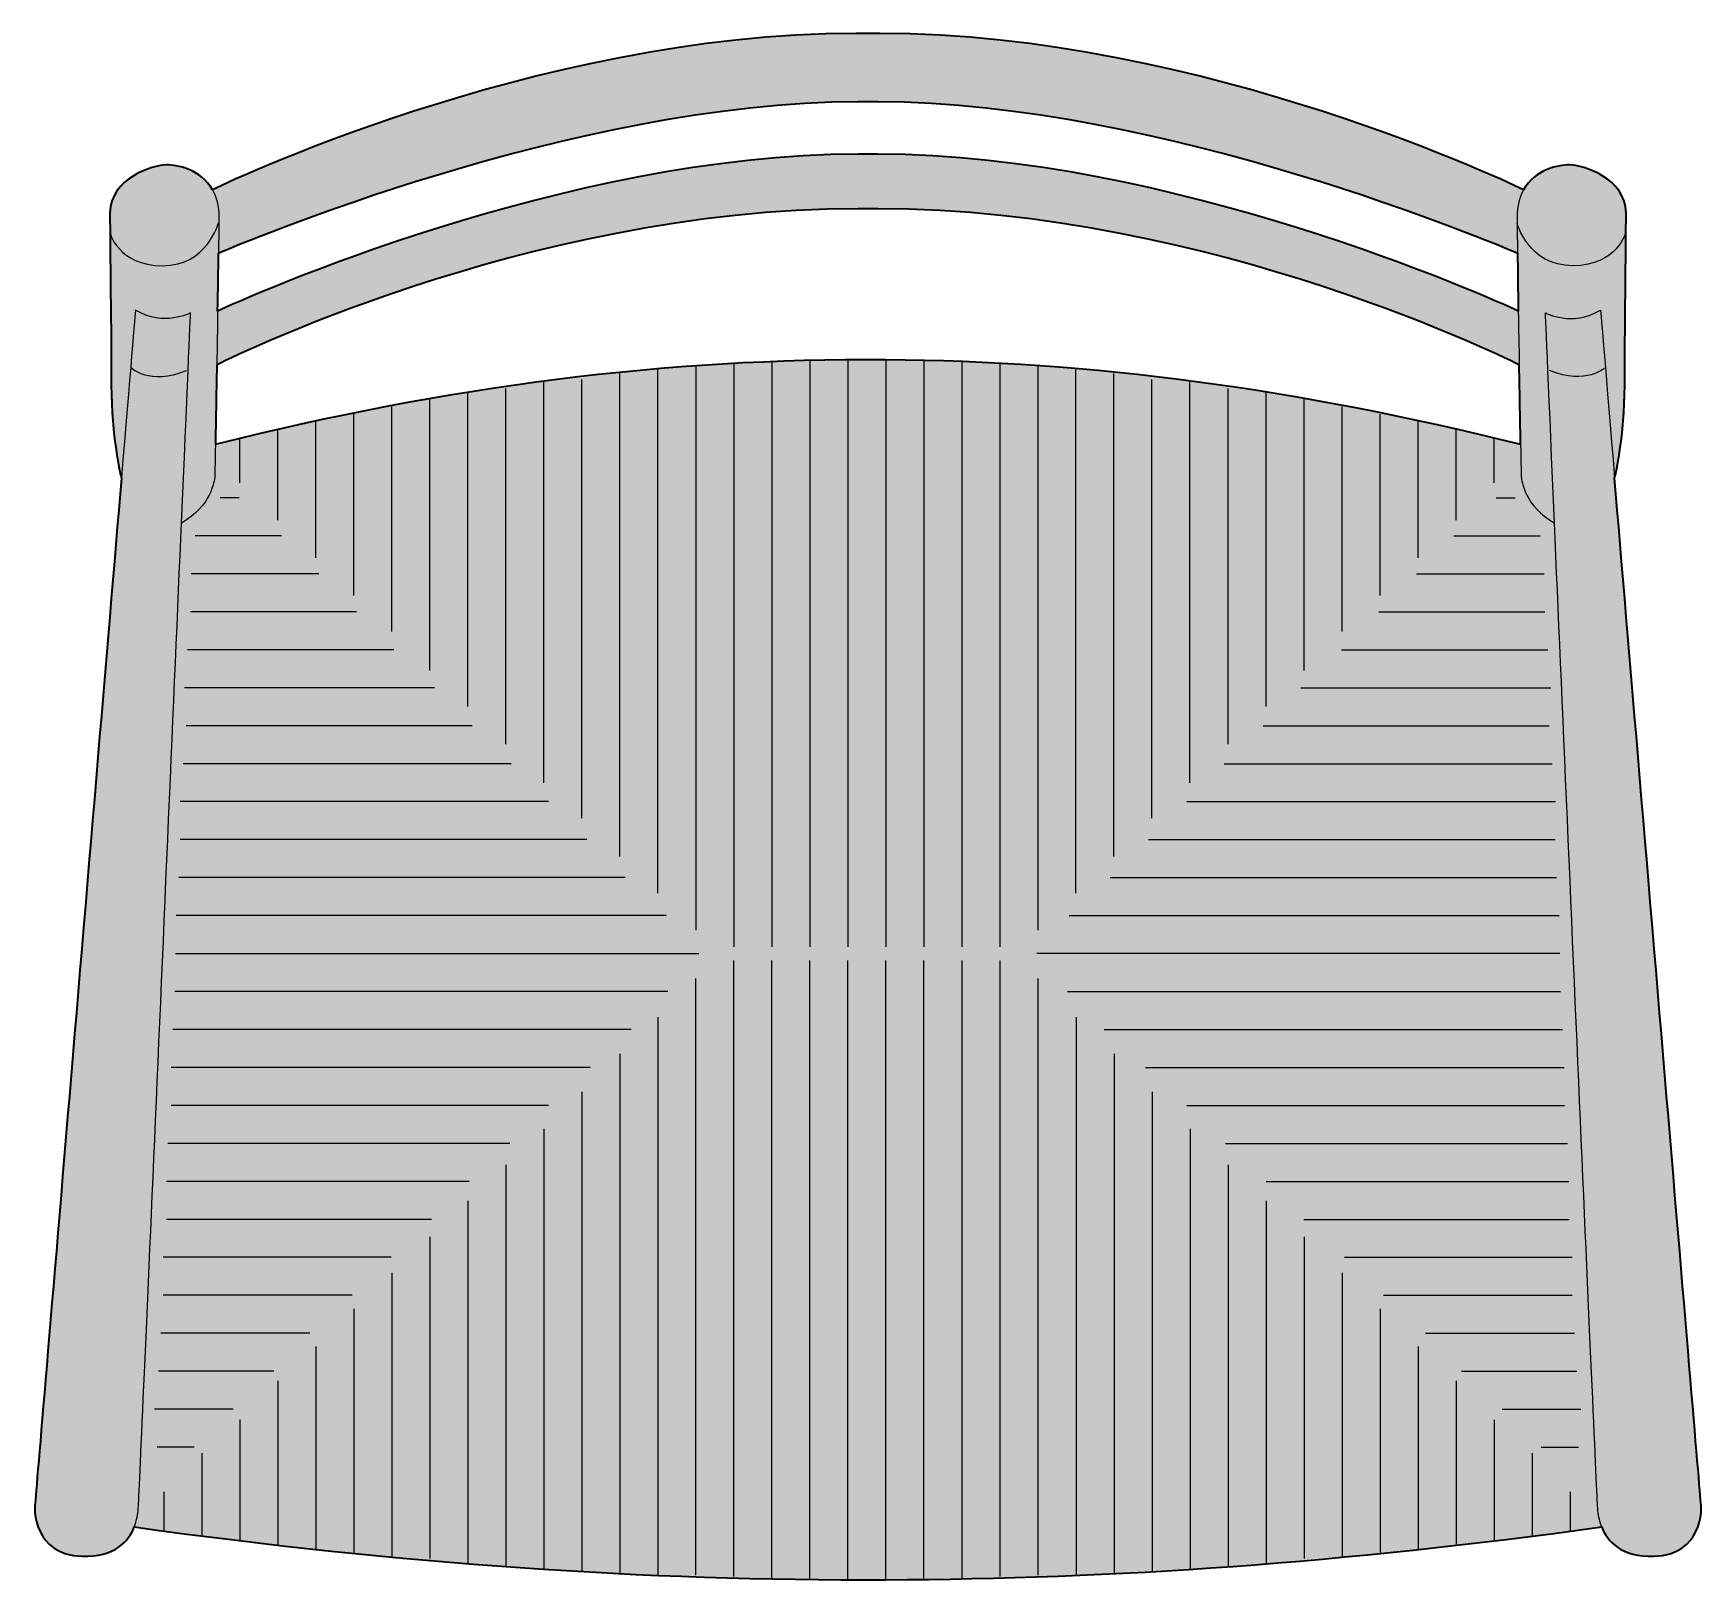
# Model space of a CAD drawing. Header units: millimetres. Extents: x 0 to 1700, y -828 to 794.
# Drawn here: x 116 to 675, y -828 to -310 of the extents above; entities that cross this region are included whole.
import ezdxf

# ---------------------------------------------------------------- set-up
doc = ezdxf.new("R2010")
doc.units = ezdxf.units.MM
doc.layers.add('Blocks', color=7, linetype='Continuous')
doc.layers.add('Blocks$Fill', color=7, linetype='Continuous', true_color=0xffffff)
doc.layers.add('Blocks$Inner', color=7, linetype='Continuous', lineweight=25, true_color=0x007f00)
doc.layers.add('Blocks$Outline', color=7, linetype='Continuous', lineweight=35, true_color=0xff3f3f)

# ---------------------------------------------------------------- blocks, each defined once
blk = doc.blocks.new('CH46 Top')
at = {"layer": 'Blocks$Fill'}
h = blk.add_hatch(color=256, dxfattribs=at)
h.paths.add_polyline_path([(-238.94, -194.12), (-173.06, -202.19), (-141.12, -205.27), (-109.71, -207.74), (-78.73, -209.61), (-48.06, -210.9), (-17.6, -211.61), (12.75, -211.78), (70.37, -210.57), (128.91, -207.31), (189.28, -201.86), (252.4, -194.12), (252.58, -194.58), (252.79, -195.04), (253.01, -195.5), (253.24, -195.96), (253.5, -196.42), (253.63, -196.64), (253.77, -196.87), (253.92, -197.09), (254.07, -197.32), (254.22, -197.54), (254.38, -197.76), (254.55, -197.98), (254.72, -198.2), (254.9, -198.41), (255.08, -198.62), (255.26, -198.83), (255.46, -199.04), (255.66, -199.25), (255.86, -199.45), (256.07, -199.65), (256.29, -199.85), (256.51, -200.04), (256.74, -200.23), (256.98, -200.42), (257.22, -200.61), (257.47, -200.79), (257.73, -200.97), (257.99, -201.14), (258.26, -201.31), (258.53, -201.47), (258.82, -201.64), (259.11, -201.79), (259.41, -201.95), (259.71, -202.09), (260.02, -202.24), (260.34, -202.38), (260.67, -202.51), (261.01, -202.64), (261.35, -202.76), (261.7, -202.88), (262.06, -202.99), (262.42, -203.1), (262.8, -203.2), (263.18, -203.29), (263.57, -203.38), (263.97, -203.46), (264.38, -203.54), (264.79, -203.61), (265.22, -203.67), (265.65, -203.73), (266.1, -203.78), (267.01, -203.85), (267.96, -203.9), (268.94, -203.92), (269.96, -203.91), (270.71, -203.87), (271.43, -203.82), (272.13, -203.75), (272.81, -203.65), (273.46, -203.54), (273.78, -203.47), (274.09, -203.4), (274.4, -203.33), (274.7, -203.25), (275, -203.17), (275.29, -203.08), (275.58, -202.99), (275.86, -202.9), (276.13, -202.8), (276.4, -202.69), (276.67, -202.59), (276.93, -202.48), (277.18, -202.36), (277.43, -202.25), (277.68, -202.12), (277.92, -202), (278.15, -201.87), (278.38, -201.74), (278.61, -201.61), (278.83, -201.47), (279.04, -201.33), (279.26, -201.19), (279.46, -201.04), (279.67, -200.89), (279.86, -200.74), (280.06, -200.59), (280.25, -200.43), (280.43, -200.28), (280.62, -200.11), (280.79, -199.95), (280.96, -199.79), (281.13, -199.62), (281.3, -199.45), (281.46, -199.28), (281.77, -198.94), (282.06, -198.59), (282.34, -198.23), (282.61, -197.87), (282.86, -197.5), (283.09, -197.13), (283.32, -196.76), (283.53, -196.39), (283.72, -196.02), (283.91, -195.64), (284.08, -195.27), (284.25, -194.9), (284.4, -194.52), (284.54, -194.16), (284.67, -193.79), (284.79, -193.43), (284.9, -193.07), (285, -192.72), (285.09, -192.37), (285.17, -192.03), (285.32, -191.38), (285.44, -190.76), (285.53, -190.18), (285.59, -189.65), (285.64, -189.17), (285.68, -188.75), (285.7, -188.39), (285.71, -188.1), (285.71, -187.89), (285.71, -187.71), (285.71, -187.7), (256.7, 156.88), (256.92, 157.77), (256.92, 157.77), (256.92, 157.77), (256.92, 157.78), (256.93, 157.81), (256.95, 157.92), (257.05, 158.37), (257.41, 160.08), (257.91, 162.8), (258.49, 166.43), (259.07, 170.86), (259.57, 175.99), (259.78, 178.78), (259.93, 181.71), (260.03, 184.76), (260.07, 187.91), (260.51, 245.77), (260.51, 246.04), (260.49, 246.31), (260.48, 246.57), (260.45, 246.83), (260.42, 247.09), (260.39, 247.35), (260.35, 247.61), (260.31, 247.86), (260.26, 248.11), (260.21, 248.35), (260.16, 248.6), (260.1, 248.84), (260.03, 249.08), (259.96, 249.32), (259.89, 249.55), (259.81, 249.78), (259.73, 250.01), (259.64, 250.24), (259.56, 250.46), (259.46, 250.68), (259.36, 250.9), (259.26, 251.12), (259.16, 251.33), (259.05, 251.55), (258.94, 251.75), (258.82, 251.96), (258.7, 252.17), (258.46, 252.57), (258.2, 252.96), (257.92, 253.34), (257.64, 253.72), (257.35, 254.08), (257.04, 254.43), (256.73, 254.78), (256.4, 255.12), (256.07, 255.44), (255.72, 255.76), (255.38, 256.07), (255.02, 256.37), (254.65, 256.66), (254.29, 256.94), (253.91, 257.21), (253.53, 257.48), (253.15, 257.73), (252.76, 257.98), (252.37, 258.22), (251.97, 258.45), (251.57, 258.67), (251.18, 258.88), (250.38, 259.28), (249.58, 259.65), (248.78, 259.99), (248, 260.29), (247.23, 260.56), (246.47, 260.8), (245.74, 261.02), (245.04, 261.2), (244.36, 261.35), (243.73, 261.47), (243.13, 261.57), (242.85, 261.61), (242.58, 261.64), (242.32, 261.66), (242.07, 261.68), (241.84, 261.69), (241.62, 261.69), (241.29, 261.68), (240.94, 261.67), (240.56, 261.65), (240.15, 261.62), (239.73, 261.58), (239.28, 261.53), (238.82, 261.46), (238.34, 261.38), (237.84, 261.29), (237.33, 261.18), (236.81, 261.06), (236.28, 260.92), (235.74, 260.76), (235.2, 260.58), (234.65, 260.39), (234.1, 260.17), (233.54, 259.94), (232.99, 259.68), (232.44, 259.4), (232.16, 259.25), (231.89, 259.1), (231.62, 258.94), (231.35, 258.77), (231.08, 258.6), (230.81, 258.42), (230.55, 258.23), (230.28, 258.04), (230.02, 257.84), (229.77, 257.64), (229.51, 257.42), (229.26, 257.2), (229.01, 256.98), (228.77, 256.74), (228.53, 256.5), (228.29, 256.26), (228.06, 256), (227.83, 255.74), (227.61, 255.47), (227.39, 255.19), (227.18, 254.9), (226.97, 254.61), (226.76, 254.3), (226.57, 253.99), (226.38, 253.67), (226.19, 253.35), (225.75, 253.56), (225.75, 253.56), (225.73, 253.57), (225.67, 253.6), (225.44, 253.71), (224.53, 254.15), (220.95, 255.8), (207.36, 261.71), (197.66, 265.65), (186.23, 270.06), (173.22, 274.77), (158.78, 279.63), (143.08, 284.49), (126.27, 289.2), (108.5, 293.61), (99.3, 295.65), (89.92, 297.56), (80.38, 299.31), (70.69, 300.89), (60.88, 302.28), (50.97, 303.46), (40.98, 304.41), (30.91, 305.12), (20.8, 305.55), (10.67, 305.7), (10.67, 305.7), (10.67, 305.7), (10.66, 305.7), (10.64, 305.7), (10.58, 305.7), (10.33, 305.7), (9.44, 305.7), (6.73, 305.7), (4.02, 305.7), (3.13, 305.7), (2.88, 305.7), (2.81, 305.7), (2.79, 305.7), (2.79, 305.7), (2.79, 305.7), (2.79, 305.7), (-7.35, 305.55), (-17.46, 305.12), (-27.52, 304.41), (-37.52, 303.46), (-47.43, 302.28), (-57.24, 300.89), (-66.92, 299.31), (-76.46, 297.56), (-85.84, 295.65), (-95.04, 293.61), (-112.81, 289.2), (-129.63, 284.49), (-145.33, 279.63), (-159.76, 274.77), (-172.77, 270.06), (-184.2, 265.65), (-193.9, 261.71), (-207.49, 255.8), (-211.07, 254.15), (-211.99, 253.71), (-212.22, 253.6), (-212.28, 253.57), (-212.29, 253.56), (-212.3, 253.56), (-212.74, 253.35), (-212.92, 253.67), (-213.11, 253.99), (-213.31, 254.3), (-213.51, 254.61), (-213.72, 254.9), (-213.93, 255.19), (-214.15, 255.47), (-214.37, 255.74), (-214.6, 256), (-214.84, 256.26), (-215.07, 256.5), (-215.31, 256.74), (-215.56, 256.98), (-215.8, 257.2), (-216.06, 257.42), (-216.31, 257.64), (-216.57, 257.84), (-216.83, 258.04), (-217.09, 258.23), (-217.36, 258.42), (-217.62, 258.6), (-217.89, 258.77), (-218.16, 258.94), (-218.43, 259.1), (-218.71, 259.25), (-218.98, 259.4), (-219.53, 259.68), (-220.09, 259.94), (-220.64, 260.17), (-221.19, 260.39), (-221.74, 260.58), (-222.29, 260.76), (-222.83, 260.92), (-223.36, 261.06), (-223.88, 261.18), (-224.38, 261.29), (-224.88, 261.38), (-225.36, 261.46), (-225.82, 261.53), (-226.27, 261.58), (-226.69, 261.62), (-227.1, 261.65), (-227.48, 261.67), (-227.84, 261.68), (-228.17, 261.69), (-228.38, 261.69), (-228.62, 261.68), (-228.86, 261.66), (-229.12, 261.64), (-229.39, 261.61), (-229.67, 261.57), (-230.27, 261.47), (-230.91, 261.35), (-231.58, 261.2), (-232.29, 261.02), (-233.02, 260.8), (-233.77, 260.56), (-234.54, 260.29), (-235.33, 259.99), (-236.12, 259.65), (-236.92, 259.28), (-237.72, 258.88), (-238.12, 258.67), (-238.52, 258.45), (-238.91, 258.22), (-239.3, 257.98), (-239.69, 257.73), (-240.07, 257.48), (-240.45, 257.21), (-240.83, 256.94), (-241.2, 256.66), (-241.56, 256.37), (-241.92, 256.07), (-242.27, 255.76), (-242.61, 255.44), (-242.95, 255.12), (-243.27, 254.78), (-243.59, 254.43), (-243.89, 254.08), (-244.19, 253.72), (-244.47, 253.34), (-244.74, 252.96), (-245, 252.57), (-245.25, 252.17), (-245.37, 251.96), (-245.48, 251.75), (-245.59, 251.55), (-245.7, 251.33), (-245.81, 251.12), (-245.91, 250.9), (-246.01, 250.68), (-246.1, 250.46), (-246.19, 250.24), (-246.27, 250.01), (-246.36, 249.78), (-246.43, 249.55), (-246.51, 249.32), (-246.58, 249.08), (-246.64, 248.84), (-246.7, 248.6), (-246.76, 248.35), (-246.81, 248.11), (-246.86, 247.86), (-246.9, 247.61), (-246.94, 247.35), (-246.97, 247.09), (-247, 246.83), (-247.02, 246.57), (-247.04, 246.31), (-247.05, 246.04), (-247.06, 245.77), (-246.61, 187.91), (-246.58, 184.76), (-246.48, 181.71), (-246.32, 178.78), (-246.12, 175.99), (-245.62, 170.86), (-245.04, 166.43), (-244.46, 162.8), (-243.95, 160.08), (-243.6, 158.37), (-243.5, 157.92), (-243.47, 157.81), (-243.46, 157.78), (-243.46, 157.77), (-243.46, 157.77), (-243.46, 157.77), (-243.25, 156.88), (-272.25, -187.71), (-272.25, -187.71), (-272.25, -187.89), (-272.25, -188.1), (-272.24, -188.39), (-272.22, -188.75), (-272.19, -189.17), (-272.14, -189.65), (-272.07, -190.18), (-271.98, -190.76), (-271.86, -191.38), (-271.72, -192.03), (-271.63, -192.37), (-271.54, -192.72), (-271.44, -193.07), (-271.33, -193.43), (-271.21, -193.79), (-271.08, -194.16), (-270.94, -194.52), (-270.79, -194.9), (-270.63, -195.27), (-270.45, -195.64), (-270.27, -196.02), (-270.07, -196.39), (-269.86, -196.76), (-269.64, -197.13), (-269.4, -197.5), (-269.15, -197.87), (-268.89, -198.23), (-268.61, -198.59), (-268.31, -198.94), (-268, -199.28), (-267.84, -199.45), (-267.68, -199.62), (-267.51, -199.79), (-267.34, -199.95), (-267.16, -200.11), (-266.98, -200.28), (-266.79, -200.43), (-266.6, -200.59), (-266.41, -200.74), (-266.21, -200.89), (-266.01, -201.04), (-265.8, -201.19), (-265.59, -201.33), (-265.37, -201.47), (-265.15, -201.61), (-264.93, -201.74), (-264.7, -201.87), (-264.46, -202), (-264.22, -202.12), (-263.98, -202.25), (-263.73, -202.36), (-263.47, -202.48), (-263.21, -202.59), (-262.95, -202.69), (-262.68, -202.8), (-262.4, -202.9), (-262.12, -202.99), (-261.83, -203.08), (-261.54, -203.17), (-261.25, -203.25), (-260.95, -203.33), (-260.64, -203.4), (-260.33, -203.47), (-260.01, -203.54), (-259.35, -203.65), (-258.68, -203.75), (-257.98, -203.82), (-257.26, -203.87), (-256.51, -203.91), (-255.49, -203.92), (-254.5, -203.9), (-253.55, -203.85), (-252.64, -203.78), (-252.2, -203.73), (-251.76, -203.67), (-251.34, -203.61), (-250.92, -203.54), (-250.52, -203.46), (-250.12, -203.38), (-249.73, -203.29), (-249.34, -203.2), (-248.97, -203.1), (-248.6, -202.99), (-248.24, -202.88), (-247.89, -202.76), (-247.55, -202.64), (-247.21, -202.51), (-246.89, -202.38), (-246.57, -202.24), (-246.26, -202.09), (-245.95, -201.95), (-245.65, -201.79), (-245.36, -201.64), (-245.08, -201.47), (-244.8, -201.31), (-244.53, -201.14), (-244.27, -200.97), (-244.02, -200.79), (-243.77, -200.61), (-243.52, -200.42), (-243.29, -200.23), (-243.06, -200.04), (-242.83, -199.85), (-242.62, -199.65), (-242.41, -199.45), (-242.2, -199.25), (-242, -199.04), (-241.81, -198.83), (-241.62, -198.62), (-241.44, -198.41), (-241.26, -198.2), (-241.09, -197.98), (-240.93, -197.76), (-240.77, -197.54), (-240.61, -197.32), (-240.46, -197.09), (-240.32, -196.87), (-240.18, -196.64), (-240.04, -196.42), (-239.79, -195.96), (-239.55, -195.5), (-239.33, -195.04), (-239.13, -194.58)], flags=0)
h.paths.add_polyline_path([(-211.77, 168.22), (-182.53, 175.13), (-153.76, 181.06), (-125.39, 186.01), (-97.36, 190), (-69.6, 193.04), (-42.04, 195.14), (-14.62, 196.31), (12.73, 196.56), (38.48, 195.97), (64.31, 194.56), (90.28, 192.32), (116.49, 189.24), (143.01, 185.3), (169.92, 180.5), (197.3, 174.81), (225.23, 168.22), (224.76, 194.74), (224.45, 194.9), (224.44, 194.9), (224.43, 194.91), (224.37, 194.94), (224.15, 195.05), (223.26, 195.49), (219.8, 197.14), (206.62, 203.05), (197.16, 206.99), (185.99, 211.4), (173.23, 216.11), (159.03, 220.97), (143.52, 225.83), (126.84, 230.54), (109.14, 234.95), (99.94, 236.99), (90.54, 238.89), (80.95, 240.65), (71.19, 242.23), (61.28, 243.62), (51.23, 244.8), (41.06, 245.75), (30.79, 246.46), (20.44, 246.89), (10.02, 247.04), (10.02, 247.04), (10.01, 247.04), (10.01, 247.04), (10, 247.04), (9.94, 247.04), (9.73, 247.04), (8.99, 247.04), (6.73, 247.04), (4.47, 247.04), (3.72, 247.04), (3.51, 247.04), (3.46, 247.04), (3.44, 247.04), (3.44, 247.04), (3.44, 247.04), (3.44, 247.04), (-6.98, 246.89), (-17.34, 246.46), (-27.61, 245.75), (-37.77, 244.8), (-47.82, 243.62), (-57.74, 242.23), (-67.5, 240.65), (-77.08, 238.89), (-86.49, 236.99), (-95.68, 234.95), (-113.39, 230.54), (-130.06, 225.83), (-145.57, 220.97), (-159.77, 216.11), (-172.53, 211.4), (-183.71, 206.99), (-193.16, 203.05), (-206.35, 197.14), (-209.81, 195.49), (-210.69, 195.05), (-210.92, 194.94), (-210.97, 194.91), (-210.99, 194.9), (-210.99, 194.9), (-211.3, 194.74)], flags=0)
h.paths.add_polyline_path([(224.18, 232.17), (224.46, 212.79), (216.61, 216.26), (200.82, 222.78), (178.35, 231.26), (165.01, 235.9), (150.47, 240.63), (134.89, 245.31), (118.43, 249.8), (101.25, 253.97), (83.5, 257.68), (74.47, 259.33), (65.35, 260.81), (56.17, 262.11), (46.94, 263.21), (37.7, 264.1), (28.45, 264.75), (19.21, 265.15), (10.02, 265.29), (10.02, 265.29), (3.44, 265.29), (-5.76, 265.15), (-14.99, 264.75), (-24.24, 264.1), (-33.49, 263.21), (-42.71, 262.11), (-51.89, 260.81), (-61.01, 259.33), (-70.05, 257.68), (-87.8, 253.97), (-104.98, 249.8), (-121.44, 245.31), (-137.02, 240.63), (-151.55, 235.9), (-164.9, 231.26), (-187.37, 222.78), (-203.16, 216.26), (-211.01, 212.79), (-210.73, 232.17), (-203.65, 235.11), (-188.02, 241.22), (-165.31, 249.39), (-151.75, 253.9), (-136.97, 258.53), (-121.15, 263.12), (-104.46, 267.54), (-87.11, 271.66), (-69.25, 275.34), (-60.2, 276.97), (-51.09, 278.44), (-41.95, 279.73), (-32.8, 280.82), (-23.66, 281.7), (-14.56, 282.35), (-5.52, 282.75), (3.44, 282.89), (3.44, 282.89), (10.02, 282.89), (18.98, 282.75), (28.02, 282.35), (37.12, 281.7), (46.26, 280.82), (55.41, 279.73), (64.55, 278.44), (73.66, 276.97), (82.71, 275.34), (100.56, 271.66), (117.92, 267.54), (134.6, 263.12), (150.42, 258.53), (165.2, 253.9), (178.76, 249.39), (201.47, 241.22), (217.1, 235.11)], flags=0)
at = {"layer": 'Blocks$Inner'}
for p, q in [((-221.42, 142.93), (-223.12, 141.83)), ((234.87, 142.93), (236.57, 141.83))]:
    blk.add_line(p, q, dxfattribs=at)
for points in [[(-25.45, 195.96), (-25.45, 0)], [(-12.73, 196.05), (-12.73, 0)], [(0, 196.56), (0, 0)], [(12.73, 196.56), (12.73, 0)], [(25.45, 196.05), (25.45, 0)], [(38.18, 195.98), (38.18, 0)], [(-76.36, 30.24), (-76.36, 191.91)], [(-63.63, 18), (-63.63, 193.3)], [(-50.9, 194.53), (-50.9, 5.61)], [(-38.18, 195.36), (-38.18, 0)], [(50.9, 195.39), (50.9, 0)], [(63.63, 194.53), (63.63, 5.61)], [(76.35, 18), (76.35, 193.3)], [(89.08, 30.24), (89.08, 191.91)], [(-127.26, 80.45), (-127.26, 185.39)], [(-114.53, 67.88), (-114.53, 186.9)], [(-101.81, 54.88), (-101.81, 188.95)], [(-89.08, 43.03), (-89.08, 189.88)], [(101.81, 43.03), (101.81, 189.88)], [(114.53, 54.88), (114.53, 188.95)], [(127.26, 67.88), (127.26, 186.9)], [(139.98, 80.45), (139.98, 185.39)], [(-152.71, 105.59), (-152.71, 180.82)], [(-139.98, 92.52), (-139.98, 183.36)], [(152.71, 92.52), (152.71, 183.36)], [(165.43, 105.59), (165.43, 180.82)], [(-190.89, 142.77), (-190.89, 173.25)], [(-178.16, 130.2), (-178.16, 176.06)], [(-165.44, 117.64), (-165.44, 178.27)], [(178.16, 117.64), (178.16, 178.27)], [(190.89, 130.2), (190.89, 176.06)], [(203.61, 142.77), (203.61, 173.39)], [(-203.61, 155.33), (-203.61, 170.24)], [(216.34, 155.33), (216.34, 170.4)], [(-203.76, 150.27), (-210.2, 150.27)], [(217, 150.27), (223.45, 150.27)], [(-189.67, 137.56), (-218.57, 137.56)], [(202.92, 137.56), (231.82, 137.56)], [(-177.1, 124.85), (-219.89, 124.85)], [(190.34, 124.85), (233.14, 124.85)], [(-164.53, 112.14), (-220.07, 112.14)], [(177.78, 112.14), (233.32, 112.14)], [(-151.98, 99.43), (-221.08, 99.43)], [(165.23, 99.43), (234.33, 99.43)], [(-138.4, 86.73), (-222.09, 86.73)], [(151.65, 86.73), (235.34, 86.73)], [(-125.82, 74.02), (-221.57, 74.02)], [(139.07, 74.02), (234.82, 74.02)], [(-112.74, 61.31), (-222.58, 61.31)], [(125.99, 61.31), (235.82, 61.31)], [(-100.25, 48.6), (-223.6, 48.6)], [(113.49, 48.6), (236.85, 48.6)], [(-87.38, 35.9), (-223.51, 35.9)], [(100.63, 35.9), (236.76, 35.9)], [(-74.59, 23.19), (-224.02, 23.19)], [(87.83, 23.19), (237.26, 23.19)], [(-60.82, 10.48), (-224.9, 10.48)], [(74.07, 10.48), (238.15, 10.48)], [(-225.1, -2.23), (-49.95, -2.23)], [(-38.16, -210.75), (-38.16, -4.5)], [(-25.44, -211.27), (-25.44, -4.5)], [(-12.71, -211.26), (-12.71, -4.5)], [(0.02, -211.77), (0.02, -4.5)], [(12.75, -211.78), (12.75, -4.5)], [(25.47, -211.26), (25.47, -4.5)], [(38.2, -211.27), (38.2, -4.5)], [(50.93, -210.75), (50.93, -4.5)], [(238.35, -2.23), (63.2, -2.23)], [(-50.89, -210.24), (-50.89, -10.62)], [(63.65, -210.24), (63.65, -10.62)], [(-60.28, -14.94), (-225.37, -14.94)], [(73.53, -14.94), (238.62, -14.94)], [(-72.52, -27.65), (-226.03, -27.65)], [(-63.62, -23.52), (-63.62, -210.04)], [(76.38, -23.52), (76.38, -210.04)], [(85.76, -27.65), (239.28, -27.65)], [(-76.34, -35.76), (-76.34, -209.68)], [(89.11, -35.76), (89.11, -209.68)], [(-86.33, -40.35), (-226.54, -40.35)], [(99.58, -40.35), (239.79, -40.35)], [(-89.07, -48.55), (-89.07, -209.05)], [(101.83, -48.55), (101.83, -209.07)], [(-100.21, -53.06), (-226.63, -53.06)], [(113.46, -53.06), (239.88, -53.06)], [(-101.8, -60.91), (-101.8, -208.24)], [(114.56, -60.91), (114.56, -208.24)], [(-113.22, -65.77), (-227.65, -65.77)], [(126.46, -65.77), (240.89, -65.77)], [(-114.53, -72.89), (-114.53, -207.22)], [(127.29, -72.89), (127.29, -207.22)], [(-126.8, -78.48), (-228.17, -78.48)], [(140.05, -78.48), (241.42, -78.48)], [(-127.25, -84.95), (-127.25, -206.43)], [(140.01, -84.95), (140.01, -206.46)], [(-139.39, -91.18), (-228.18, -91.18)], [(152.64, -91.18), (241.43, -91.18)], [(-139.98, -97.03), (-139.98, -204.69)], [(152.74, -97.03), (152.74, -204.69)], [(-152.97, -103.89), (-229.21, -103.89)], [(166.21, -103.89), (242.46, -103.89)], [(-152.7, -109.07), (-152.7, -204.19)], [(165.47, -109.07), (165.47, -204.19)], [(-166.03, -116.6), (-229.21, -116.6)], [(179.28, -116.6), (242.46, -116.6)], [(-165.43, -121.12), (-165.43, -202.66)], [(178.2, -121.12), (178.2, -202.66)], [(-180.12, -129.31), (-230.06, -129.31)], [(-178.16, -133.68), (-178.16, -201.47)], [(190.92, -133.68), (190.92, -201.47)], [(193.37, -129.31), (243.31, -129.31)], [(-192.19, -142.02), (-230.77, -142.02)], [(-190.89, -145.23), (-190.89, -200.14)], [(203.65, -145.23), (203.65, -200.14)], [(205.43, -142.02), (244.01, -142.02)], [(-205.78, -154.72), (-232.1, -154.72)], [(219.02, -154.72), (245.35, -154.72)], [(-203.61, -158.3), (-203.61, -198.72)], [(216.38, -158.3), (216.38, -198.78)], [(-218.92, -167.43), (-231.31, -167.43)], [(232.16, -167.43), (244.56, -167.43)], [(-216.34, -169.4), (-216.34, -197.09)], [(229.1, -169.4), (229.1, -197.09)], [(-229.07, -182.41), (-229.07, -195.47)], [(241.83, -182.41), (241.83, -195.55)]]:
    blk.add_lwpolyline(points, dxfattribs=at)
for points in [[(-212.74, 253.35), (-211.44, 250.98), (-210.62, 247.97), (-210.62, 244.14)], [(226.19, 253.35), (224.9, 250.98), (224.08, 247.97), (224.08, 244.14)], [(-210.62, 244.14), (-210.62, 241.56), (-210.66, 237.36), (-210.73, 232.17)], [(224.08, 244.14), (224.08, 241.56), (224.12, 237.36), (224.18, 232.17)], [(-211.01, 212.79), (-211.1, 206.89), (-211.2, 200.73), (-211.3, 194.74)], [(224.46, 212.79), (224.55, 206.89), (224.66, 200.73), (224.76, 194.74)], [(-239.86, 193.76), (-239.86, 193.76), (-234.02, 187.91), (-221.42, 192.86)], [(253.32, 193.76), (253.32, 193.76), (247.47, 187.91), (234.87, 192.86)], [(-211.77, 168.22), (-211.89, 161.57), (-211.97, 157.32), (-211.97, 157.32)], [(225.23, 168.22), (225.35, 161.57), (225.43, 157.32), (225.43, 157.32)], [(-211.97, 157.32), (-211.97, 157.32), (-212.42, 148.78), (-221.42, 142.93)], [(225.43, 157.32), (225.43, 157.32), (225.88, 148.78), (234.87, 142.93)]]:
    blk.add_open_spline(points, degree=3, dxfattribs=at)
for points, knots in [([(-247.18, 239.2), (-247.18, 239.2), (-244.38, 227.95), (-229.42, 227.95), (-214.46, 227.95), (-210.71, 242.35), (-210.71, 242.35)], [0, 0, 0, 0, 1, 1, 1, 2, 2, 2, 2]), ([(260.44, 239.2), (260.44, 239.2), (257.64, 227.95), (242.68, 227.95), (227.72, 227.95), (223.98, 242.35), (223.98, 242.35)], [0, 0, 0, 0, 1, 1, 1, 2, 2, 2, 2]), ([(-223.12, 141.83), (-221.3, 183.67), (-220.07, 212.21), (-220.07, 212.21), (-220.07, 212.21), (-229.07, 207.26), (-238.51, 213.11), (-238.51, 213.11), (-240.38, 190.87), (-243.25, 156.88)], [3.731345, 3.731345, 3.731345, 3.731345, 4, 4, 4, 5, 5, 5, 5.235524, 5.235524, 5.235524, 5.235524]), ([(236.57, 141.83), (234.76, 183.67), (233.53, 212.21), (233.53, 212.21), (233.53, 212.21), (242.52, 207.26), (251.97, 213.11), (251.97, 213.11), (253.84, 190.87), (256.7, 156.88)], [3.731345, 3.731345, 3.731345, 3.731345, 4, 4, 4, 5, 5, 5, 5.235512, 5.235512, 5.235512, 5.235512]), ([(-238.94, -194.12), (-238.07, -191.89), (-237.76, -189.72), (-237.61, -188.16), (-237.29, -184.54), (-228.05, 27.93), (-223.12, 141.83)], [2.68635, 2.68635, 2.68635, 2.68635, 3, 3, 3, 3.731345, 3.731345, 3.731345, 3.731345]), ([(252.4, -194.12), (251.53, -191.89), (251.21, -189.72), (251.07, -188.16), (250.74, -184.54), (241.51, 27.93), (236.57, 141.83)], [2.68635, 2.68635, 2.68635, 2.68635, 3, 3, 3, 3.731345, 3.731345, 3.731345, 3.731345])]:
    blk.add_open_spline(points, degree=3, knots=knots, dxfattribs=at)
at = {"layer": 'Blocks$Outline'}
for p, q in [((-212.3, 253.56), (-212.74, 253.35)), ((226.19, 253.35), (225.75, 253.56)), ((-210.99, 194.9), (-211.3, 194.74)), ((224.76, 194.74), (224.45, 194.9)), ((-243.46, 157.77), (-243.25, 156.88)), ((256.7, 156.88), (256.92, 157.77))]:
    blk.add_line(p, q, dxfattribs=at)
for points in [[(2.79, 305.7), (-105.41, 305.7), (-212.3, 253.56), (-212.3, 253.56)], [(10.67, 305.7), (10.67, 305.7), (2.79, 305.7), (2.79, 305.7)], [(225.75, 253.56), (225.75, 253.56), (118.86, 305.7), (10.67, 305.7)], [(-212.74, 253.35), (-216.62, 260.42), (-224.79, 261.69), (-228.17, 261.69)], [(241.62, 261.69), (238.25, 261.69), (230.07, 260.42), (226.19, 253.35)], [(3.44, 247.04), (-108.01, 247.04), (-210.99, 194.9), (-210.99, 194.9)], [(10.02, 247.04), (10.02, 247.04), (3.44, 247.04), (3.44, 247.04)], [(224.45, 194.9), (224.45, 194.9), (121.47, 247.04), (10.02, 247.04)], [(-211.01, 212.79), (-210.89, 219.88), (-210.79, 226.6), (-210.73, 232.17)], [(224.18, 232.17), (224.25, 226.6), (224.35, 219.88), (224.46, 212.79)], [(-211.3, 194.74), (-211.47, 184.69), (-211.65, 175.15), (-211.77, 168.22)], [(225.23, 168.22), (225.1, 175.15), (224.93, 184.69), (224.76, 194.74)], [(-246.61, 187.91), (-246.61, 170.82), (-243.46, 157.77), (-243.46, 157.77)], [(256.92, 157.77), (256.92, 157.77), (260.07, 170.82), (260.07, 187.91)]]:
    blk.add_open_spline(points, degree=3, dxfattribs=at)
for points, knots in [([(-210.73, 232.17), (-204.54, 234.83), (-91.61, 282.89), (3.44, 282.89), (3.44, 282.89), (10.02, 282.89), (10.02, 282.89), (105.07, 282.89), (217.99, 234.83), (224.18, 232.17)], [9.358069, 9.358069, 9.358069, 9.358069, 10.330342, 10.330342, 10.330342, 11.330342, 11.330342, 11.330342, 12.302615, 12.302615, 12.302615, 12.302615]), ([(224.46, 212.79), (215.24, 217.02), (107.86, 265.29), (10.02, 265.29), (10.02, 265.29), (3.44, 265.29), (3.44, 265.29), (-94.4, 265.29), (-201.78, 217.02), (-211.01, 212.79)], [6.264059, 6.264059, 6.264059, 6.264059, 7.220228, 7.220228, 7.220228, 8.220228, 8.220228, 8.220228, 9.176397, 9.176397, 9.176397, 9.176397]), ([(-228.17, 261.69), (-232.67, 261.69), (-247.06, 257.19), (-247.06, 245.5), (-247.06, 233.8), (-246.61, 205.01), (-246.61, 187.91)], [483.856643, 483.856643, 483.856643, 483.856643, 484.856643, 484.856643, 484.856643, 485.856643, 485.856643, 485.856643, 485.856643]), ([(260.07, 187.91), (260.07, 205.01), (260.52, 233.8), (260.52, 245.5), (260.52, 257.19), (246.12, 261.69), (241.62, 261.69)], [476.378847, 476.378847, 476.378847, 476.378847, 477.378847, 477.378847, 477.378847, 478.378847, 478.378847, 478.378847, 478.378847]), ([(-211.77, 168.22), (-133.13, 187.98), (8.6, 205.69), (149.94, 186.99), (225.23, 168.22)], [0, 0, 0, 0, 217.911776, 423.193464, 423.193464, 423.193464, 423.193464]), ([(-243.25, 156.88), (-252.53, 46.53), (-272.25, -187.71), (-272.25, -187.71), (-272.25, -187.71), (-272.7, -203.46), (-256.51, -203.91), (-245.39, -204.22), (-240.85, -199.02), (-238.94, -194.12)], [487.77834, 487.77834, 487.77834, 487.77834, 488.542816, 488.542816, 488.542816, 489.542816, 489.542816, 489.542816, 490.229166, 490.229166, 490.229166, 490.229166]), ([(252.4, -194.12), (254.3, -199.02), (258.85, -204.22), (269.96, -203.91), (286.16, -203.46), (285.71, -187.71), (285.71, -187.71), (285.71, -187.71), (265.99, 46.54), (256.7, 156.88)], [472.01184, 472.01184, 472.01184, 472.01184, 472.69819, 472.69819, 472.69819, 473.69819, 473.69819, 473.69819, 474.462678, 474.462678, 474.462678, 474.462678]), ([(-238.94, -194.12), (-149.04, -206.59), (8.54, -217.27), (165.99, -206.02), (252.4, -194.12)], [0, 0, 0, 0, 242.354677, 472.01184, 472.01184, 472.01184, 472.01184])]:
    blk.add_open_spline(points, degree=3, knots=knots, dxfattribs=at)

msp = doc.modelspace()

# ---------------------------------------------------------------- block references
at = {"layer": 'Blocks'}
msp.add_blockref('CH46 Top', (389, -615.88), dxfattribs=at)

doc.saveas('drawing.dxf')
